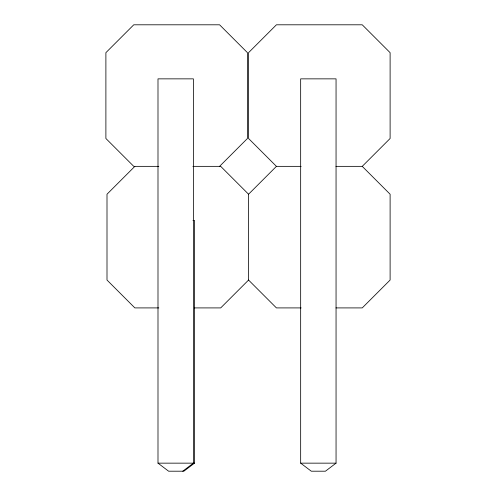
<?xml version="1.0" encoding="UTF-8"?>
<svg xmlns="http://www.w3.org/2000/svg" width="496" height="496" viewBox="0 0 496 496"><rect width="100%" height="100%" fill="white"/><g stroke="black" fill="none" stroke-linecap="round" stroke-linejoin="round"><path stroke-width="0.74" d="M134.869 166.352L107 194.221L107 280.048L134.869 307.911L158.838 307.911M219.579 166.352L247.442 138.489L247.442 52.663L219.579 24.8L133.753 24.8L105.89 52.663L105.89 138.489L133.753 166.352L158.838 166.352M194.401 307.911L220.695 307.911L248.558 280.048L248.558 194.221L276.421 166.352L301.165 166.352M335.959 166.352L362.247 166.352L390.11 138.489L390.11 52.663L362.247 24.8L276.421 24.8L248.558 52.663L248.558 138.489L276.421 166.352M182.77 471.2L193.384 463.152L193.384 78.858L157.995 78.858L157.995 463.152L168.615 471.2L183.88 471.2L194.5 463.152L194.5 220.416L192.963 220.416M336.052 463.152L325.438 471.2L311.283 471.2L300.663 463.152L300.663 78.858L336.052 78.858L336.052 463.152L300.663 463.152M192.857 166.352L220.695 166.352L248.558 194.221M301.165 307.911L276.421 307.911L248.558 280.048M335.959 307.911L362.247 307.911L390.11 280.048L390.11 194.221L362.247 166.352M157.995 463.152L194.5 463.152"/></g></svg>
